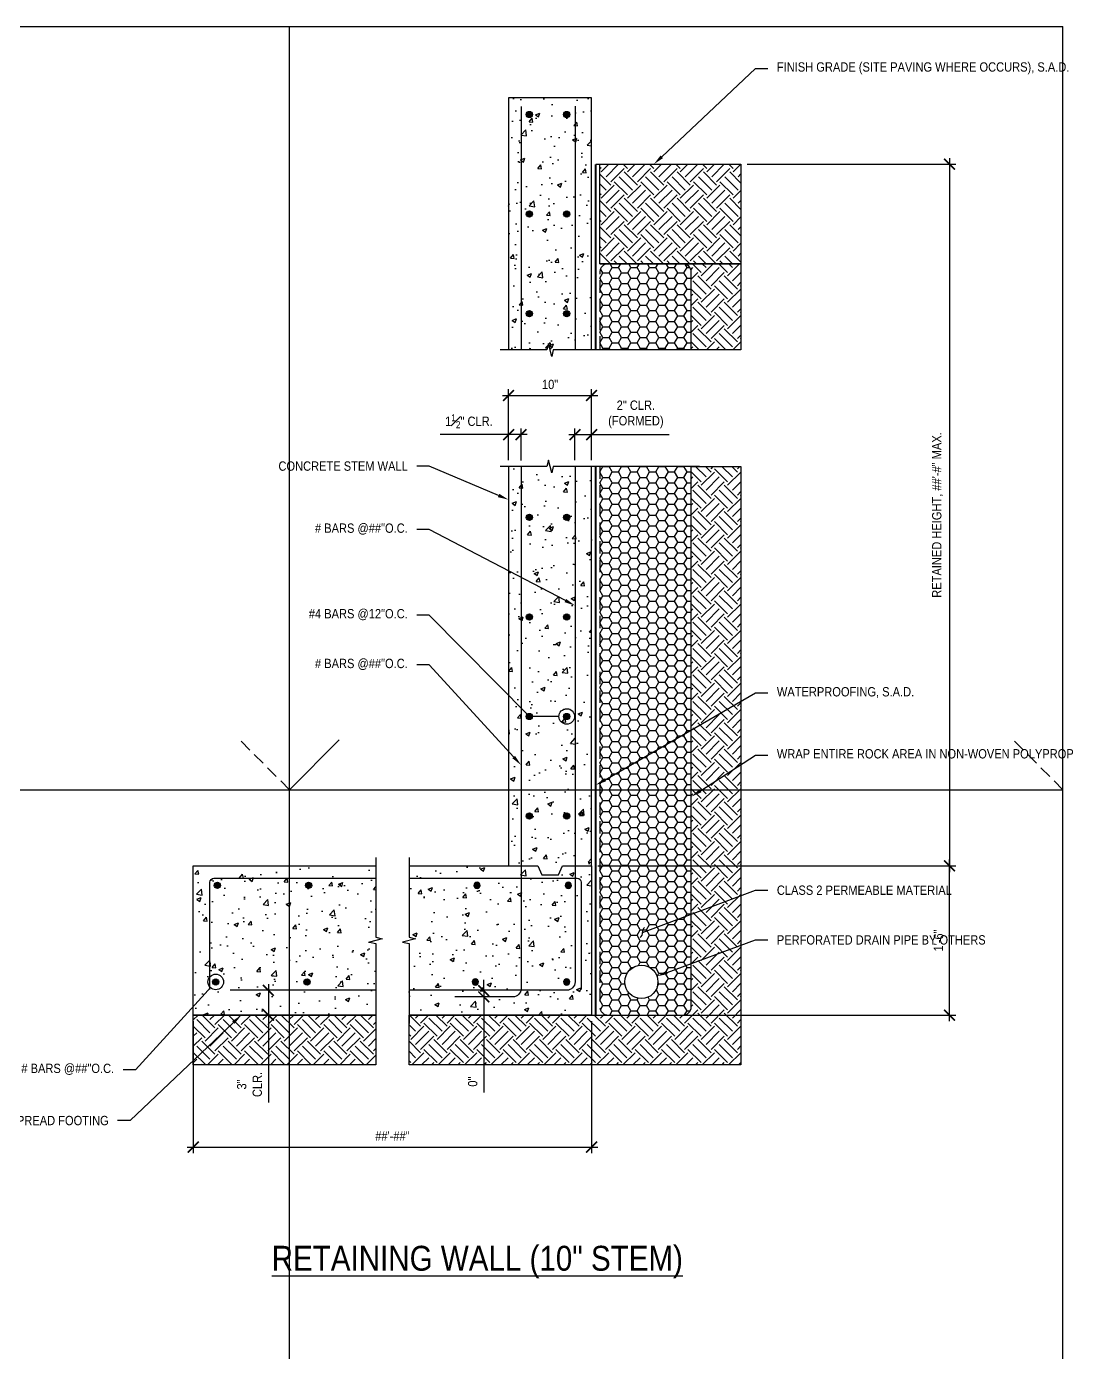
# Model space of a CAD drawing. Header units: inches. Extents: x -2661 to 42767, y -1222 to 9099.
# Drawn here: x 192.8 to 318.2, y 2067.7 to 2227.5 of the extents above; entities that cross this region are included whole.
import ezdxf
from ezdxf import colors
from ezdxf.entities.mleader import LeaderData, LeaderLine
from ezdxf.math import Vec2, Vec3

# ---------------------------------------------------------------- set-up
doc = ezdxf.new("R2010")
doc.units = ezdxf.units.IN
doc.header["$LTSCALE"] = 12
doc.header["$MEASUREMENT"] = 0
doc.header["$PDMODE"] = 3
doc.linetypes.add('HIDDEN', pattern=[0.375, 0.25, -0.125])
doc.linetypes.add('HIDDEN2', pattern=[0.1875, 0.125, -0.0625])
doc.layers.get('0').update_dxf_attribs({"linetype": 'CONTINUOUS'})
doc.layers.get('DefPoints').update_dxf_attribs({"color": 251, "linetype": 'CONTINUOUS'})
for name, color, linetype in [('S-ANNO-DIMS', 2, 'CONTINUOUS'), ('S-ANNO-NOTE', 4, 'CONTINUOUS'), ('S-BREAK', 2, 'CONTINUOUS'), ('S-CONC', 4, 'CONTINUOUS'), ('S-GRADE', 3, 'CONTINUOUS'), ('S-MEMBRANE', 6, 'HIDDEN'), ('S-REBAR', 7, 'CONTINUOUS')]:
    doc.layers.add(name, color=color, linetype=linetype)
doc.layers.add('S-ANNO-GRID-NONPLOT', color=251, linetype='CONTINUOUS', plot=False)
doc.layers.add('S-ANNO-NONPLOT', color=253, linetype='CONTINUOUS', plot=False, transparency=0.5)
doc.layers.add('S-HATCH-SOIL', color=7, linetype='CONTINUOUS', true_color=0x8f8f8f, transparency=0.8)
doc.layers.add('S-HATCH2', color=2, linetype='CONTINUOUS', transparency=0.5)
doc.styles.add('Arial', font='arial.ttf', dxfattribs={"width": 0.85})
doc.dimstyles.new('DIM-12_Se', dxfattribs={"dimscale": 12, "dimtxt": 0.09375, "dimasz": 0.109375, "dimexe": 0.0625, "dimexo": 0.0625, "dimgap": 0.0625, "dimtad": 1, "dimdec": 4, "dimzin": 11, "dimdsep": 46, "dimlunit": 4, "dimtxsty": 'Arial', "dimblk": 'ARCHTICK', "dimcen": 0.125, "dimdle": 0.0625, "dimclrd": 256, "dimclre": 256, "dimclrt": 4, "dimadec": 0, "dimazin": 0, "dimtfac": 0.75, "dimtdec": 4, "dimtmove": 0, "dimatfit": 3, "dimfxl": 1, "dimfrac": 1, "dimtolj": 1, "dimtzin": 0, "dimarcsym": 0})
pattern_1 = [(50, (-1912.9277, 940.4445), (5.379451, -0.470641), [0.5625, -6.1875]), (355, (-1912.9277, 940.4445), (-1.040635, 5.641441), [0.45, -4.95]), (100.45144, (-1912.4794, 940.4053), (4.338816, 5.1708), [0.478051, -5.258566]), (46.1842, (-1912.9277, 941.9445), (8.00431, -1.241395), [0.84375, -9.28125]), (96.63564, (-1912.261, 941.841), (7.009965, 7.30589), [0.717078, -7.887853]), (351.18416, (-1912.928, 941.9445), (7.009965, 7.30589), [0.675, -7.425]), (21, (-1912.1777, 941.5695), (4.476803, -3.019642), [0.5625, -6.1875]), (326, (-1912.1777, 941.5695), (1.824865, 5.438625), [0.45, -4.95]), (71.45144, (-1911.8046, 941.318), (6.301668, 2.418984), [0.478051, -5.258566]), (37.5, (-1912.9277, 940.4445), (0.0911989, 2.4967039), [0, -4.89, 0, -5.025, 0, -4.96875]), (7.5, (-1912.9277, 940.4445), (1.9730215, 2.9580878), [0, -2.865, 0, -4.7775, 0, -1.89375]), (327.5, (-1914.6002, 940.4445), (4.0036683, -0.1691615), [0, -1.875, 0, -5.85, 0, -7.7625]), (317.5, (-1915.35, 940.4445), (4.3738963, 0.7507874), [0, -2.4375, 0, -3.885, 0, -5.5125])]

# ---------------------------------------------------------------- blocks, each defined once
blk = doc.blocks.new('Se_24x36_STARTERS_GRID')
for p, q in [((-186.42, 276), (-93.21, 276)), ((-93.21, -92), (-93.21, 276)), ((-93.21, 276), (0, 276)), ((0, 184), (0, 276)), ((-93.21, 184), (-87.21, 190)), ((-186.42, 184), (-93.21, 184)), ((-93.21, 184), (0, 184)), ((0, 92), (0, 184))]:
    blk.add_line(p, q)
at = {"linetype": 'HIDDEN2'}
for p, q in [((-93.21, 184), (-99.21, 190)), ((0, 184), (-6, 190))]:
    blk.add_line(p, q, dxfattribs=at)
blk = doc.blocks.new('_ARCHTICK')
at = {"color": 0, "linetype": 'ByBlock', "const_width": 0.15}
blk.add_lwpolyline([(-0.5, -0.5), (0.5, 0.5)], dxfattribs=at)
blk = doc.blocks.new('*D2104')
at = {"layer": 'DefPoints', "color": 0, "transparency": 16777216}
for p in [(278.93, 2210.94), (260.93, 2126.37), (304.06, 2126.37)]:
    blk.add_point(p, dxfattribs=at)
at = {"layer": 'S-ANNO-DIMS', "lineweight": -2, "transparency": 16777216}
for p, q in [((279.68, 2210.94), (304.81, 2210.94)), ((304.06, 2211.69), (304.06, 2125.62)), ((261.68, 2126.37), (304.81, 2126.37))]:
    blk.add_line(p, q, dxfattribs=at)
at = {"layer": 'S-ANNO-DIMS', "lineweight": -2, "transparency": 16777216, "xscale": 1.3125, "yscale": 1.3125, "zscale": 1.3125}
for p, rotation in [((304.06, 2210.94), 90), ((304.06, 2126.37), 270)]:
    blk.add_blockref('_ARCHTICK', p, dxfattribs=dict(at, rotation=rotation))
at = {"layer": 'S-ANNO-DIMS', "color": 4, "transparency": 16777216, "insert": (302.63, 2168.66), "char_height": 1.125, "attachment_point": 5, "rotation": 90, "style": 'Arial'}
blk.add_mtext('\\A1;RETAINED HEIGHT, ##\'-#" MAX.', dxfattribs=at)
blk = doc.blocks.new('*D2105')
at = {"layer": 'DefPoints', "color": 0, "transparency": 16777216}
for p in [(304.06, 2126.37), (304.06, 2126.37), (260.93, 2108.37)]:
    blk.add_point(p, dxfattribs=at)
at = {"layer": 'S-ANNO-DIMS', "lineweight": -2, "transparency": 16777216}
for p, q in [((304.06, 2107.62), (304.06, 2127.12)), ((261.68, 2108.37), (304.81, 2108.37))]:
    blk.add_line(p, q, dxfattribs=at)
at = {"layer": 'S-ANNO-DIMS', "lineweight": -2, "transparency": 16777216, "xscale": 1.3125, "yscale": 1.3125, "zscale": 1.3125}
for p, rotation in [((304.06, 2126.37), 90), ((304.06, 2108.37), 270)]:
    blk.add_blockref('_ARCHTICK', p, dxfattribs=dict(at, rotation=rotation))
at = {"layer": 'S-ANNO-DIMS', "color": 4, "transparency": 16777216, "insert": (302.74, 2117.37), "char_height": 1.125, "attachment_point": 5, "rotation": 90, "style": 'Arial'}
blk.add_mtext('\\A1;1\'-6"', dxfattribs=at)
blk = doc.blocks.new('*D2106')
at = {"layer": 'DefPoints', "color": 0, "transparency": 16777216}
for p in [(212.93, 2108.37), (260.93, 2108.37), (260.93, 2092.46)]:
    blk.add_point(p, dxfattribs=at)
at = {"layer": 'S-ANNO-DIMS', "lineweight": -2, "transparency": 16777216}
for p, q in [((212.93, 2107.62), (212.93, 2091.71)), ((260.93, 2107.62), (260.93, 2091.71)), ((212.18, 2092.46), (261.68, 2092.46))]:
    blk.add_line(p, q, dxfattribs=at)
at = {"layer": 'S-ANNO-DIMS', "lineweight": -2, "transparency": 16777216, "xscale": 1.3125, "yscale": 1.3125, "zscale": 1.3125, "rotation": 180}
blk.add_blockref('_ARCHTICK', (212.93, 2092.46), dxfattribs=at)
at = {"layer": 'S-ANNO-DIMS', "lineweight": -2, "transparency": 16777216, "xscale": 1.3125, "yscale": 1.3125, "zscale": 1.3125}
blk.add_blockref('_ARCHTICK', (260.93, 2092.46), dxfattribs=at)
at = {"layer": 'S-ANNO-DIMS', "color": 4, "transparency": 16777216, "insert": (236.93, 2093.8), "char_height": 1.125, "attachment_point": 5, "style": 'Arial'}
blk.add_mtext('\\A1;{\\C221;##}\'-{\\C221;##}"', dxfattribs=at)
blk = doc.blocks.new('*D2107')
at = {"layer": 'DefPoints', "color": 0, "transparency": 16777216}
for p in [(260.93, 2178.35), (258.93, 2174.51), (260.93, 2174.51)]:
    blk.add_point(p, dxfattribs=at)
at = {"layer": 'S-ANNO-DIMS', "lineweight": -2, "transparency": 16777216}
for p, q in [((258.93, 2175.26), (258.93, 2179.1)), ((260.93, 2175.26), (260.93, 2179.1)), ((258.18, 2178.35), (260.93, 2178.35)), ((260.93, 2178.35), (270.29, 2178.35))]:
    blk.add_line(p, q, dxfattribs=at)
at = {"layer": 'S-ANNO-DIMS', "lineweight": -2, "transparency": 16777216, "xscale": 1.3125, "yscale": 1.3125, "zscale": 1.3125, "rotation": 180}
blk.add_blockref('_ARCHTICK', (258.93, 2178.35), dxfattribs=at)
at = {"layer": 'S-ANNO-DIMS', "lineweight": -2, "transparency": 16777216, "xscale": 1.3125, "yscale": 1.3125, "zscale": 1.3125}
blk.add_blockref('_ARCHTICK', (260.93, 2178.35), dxfattribs=at)
at = {"layer": 'S-ANNO-DIMS', "color": 4, "transparency": 16777216, "insert": (266.27, 2180.79), "char_height": 1.125, "attachment_point": 5, "style": 'Arial'}
blk.add_mtext('\\A1;2" CLR.\\P(FORMED)', dxfattribs=at)
blk = doc.blocks.new('*D2108')
at = {"layer": 'DefPoints', "color": 0, "transparency": 16777216}
for p in [(223.17, 2111.37), (221.98, 2108.37), (223.17, 2108.37)]:
    blk.add_point(p, dxfattribs=at)
at = {"layer": 'S-ANNO-DIMS', "lineweight": -2, "transparency": 16777216}
for p, q in [((221.98, 2112.12), (221.98, 2108.37)), ((222.42, 2111.37), (221.23, 2111.37)), ((222.42, 2108.37), (221.23, 2108.37)), ((221.98, 2108.37), (221.98, 2097.83))]:
    blk.add_line(p, q, dxfattribs=at)
at = {"layer": 'S-ANNO-DIMS', "lineweight": -2, "transparency": 16777216, "xscale": 1.3125, "yscale": 1.3125, "zscale": 1.3125}
for p, rotation in [((221.98, 2111.37), 90), ((221.98, 2108.37), 270)]:
    blk.add_blockref('_ARCHTICK', p, dxfattribs=dict(at, rotation=rotation))
at = {"layer": 'S-ANNO-DIMS', "color": 4, "transparency": 16777216, "insert": (219.71, 2100.01), "char_height": 1.125, "attachment_point": 5, "rotation": 90, "style": 'Arial'}
blk.add_mtext('\\A1;3"\\PCLR.', dxfattribs=at)
blk = doc.blocks.new('_DotBlank')
at = {"color": 0, "lineweight": -2}
blk.add_line((-0.5, 0), (-1, 0), dxfattribs=at)
blk.add_circle((0, 0), 0.5, dxfattribs=at)
blk = doc.blocks.new('*D2109')
at = {"layer": 'DefPoints', "color": 0, "transparency": 16777216}
for p in [(260.93, 2183.06), (250.93, 2174.51), (260.93, 2174.51)]:
    blk.add_point(p, dxfattribs=at)
at = {"layer": 'S-ANNO-DIMS', "lineweight": -2, "transparency": 16777216}
for p, q in [((250.93, 2175.26), (250.93, 2183.81)), ((260.93, 2175.26), (260.93, 2183.81)), ((250.18, 2183.06), (261.68, 2183.06))]:
    blk.add_line(p, q, dxfattribs=at)
at = {"layer": 'S-ANNO-DIMS', "lineweight": -2, "transparency": 16777216, "xscale": 1.3125, "yscale": 1.3125, "zscale": 1.3125, "rotation": 180}
blk.add_blockref('_ARCHTICK', (250.93, 2183.06), dxfattribs=at)
at = {"layer": 'S-ANNO-DIMS', "lineweight": -2, "transparency": 16777216, "xscale": 1.3125, "yscale": 1.3125, "zscale": 1.3125}
blk.add_blockref('_ARCHTICK', (260.93, 2183.06), dxfattribs=at)
at = {"layer": 'S-ANNO-DIMS', "color": 4, "transparency": 16777216, "insert": (255.93, 2184.39), "char_height": 1.125, "attachment_point": 5, "style": 'Arial'}
blk.add_mtext('\\A1;10"', dxfattribs=at)
blk = doc.blocks.new('*D2110')
at = {"layer": 'DefPoints', "color": 0, "transparency": 16777216}
for p in [(250.93, 2178.35), (250.93, 2178.35), (252.43, 2174.46)]:
    blk.add_point(p, dxfattribs=at)
at = {"layer": 'S-ANNO-DIMS', "lineweight": -2, "transparency": 16777216}
for p, q in [((252.43, 2175.21), (252.43, 2179.1)), ((250.93, 2178.35), (242.68, 2178.35)), ((253.18, 2178.35), (250.93, 2178.35))]:
    blk.add_line(p, q, dxfattribs=at)
at = {"layer": 'S-ANNO-DIMS', "lineweight": -2, "transparency": 16777216, "xscale": 1.3125, "yscale": 1.3125, "zscale": 1.3125, "rotation": 180}
blk.add_blockref('_ARCHTICK', (250.93, 2178.35), dxfattribs=at)
at = {"layer": 'S-ANNO-DIMS', "lineweight": -2, "transparency": 16777216, "xscale": 1.3125, "yscale": 1.3125, "zscale": 1.3125}
blk.add_blockref('_ARCHTICK', (252.43, 2178.35), dxfattribs=at)
at = {"layer": 'S-ANNO-DIMS', "color": 4, "transparency": 16777216, "insert": (246.15, 2179.96), "char_height": 1.125, "attachment_point": 5, "style": 'Arial'}
blk.add_mtext('\\A1;1{\\H0.75x;\\S1#2;}" CLR.', dxfattribs=at)
blk = doc.blocks.new('_Integral')
at = {"color": 0, "linetype": 'ByBlock', "lineweight": -2}
for centre, start, end in [((0.44, -0.09), 102, 168), ((-0.44, 0.09), 282, 348)]:
    blk.add_arc(centre, 0.454, start, end, dxfattribs=at)
blk = doc.blocks.new('*U521')
h = blk.add_hatch(color=256)
h.dxf.hatch_style = 1
h.paths.add_polyline_path([(0.375, 0, 1), (-0.375, 0, 1)])
at = {"color": 0}
blk.add_circle((0, 0), 0.375, dxfattribs=at)
blk = doc.blocks.new('*U2097')
at = {"layer": 'S-REBAR', "linetype": 'ByBlock'}
blk.add_blockref('*U521', (0, 0), dxfattribs=at)
blk = doc.blocks.new('*U2098')
at = {"layer": 'S-REBAR', "color": 0, "linetype": 'ByBlock', "lineweight": -2, "transparency": 16777216}
for p in [(0, 0), (0, -12), (0, -24)]:
    blk.add_blockref('*U2097', p, dxfattribs=at)
blk = doc.blocks.new('*U2099')
at = {"layer": 'S-REBAR', "linetype": 'ByBlock'}
blk.add_blockref('*U521', (0, 0), dxfattribs=at)
blk = doc.blocks.new('*U2100')
at = {"layer": 'S-REBAR', "color": 0, "linetype": 'ByBlock', "lineweight": -2, "transparency": 16777216}
for p in [(0, 0), (0, -12), (0, -24)]:
    blk.add_blockref('*U2099', p, dxfattribs=at)
blk = doc.blocks.new('*U2101')
at = {"layer": 'S-REBAR', "linetype": 'ByBlock'}
blk.add_blockref('*U521', (0, 0), dxfattribs=at)
blk = doc.blocks.new('*U2102')
at = {"layer": 'S-REBAR', "color": 0, "linetype": 'ByBlock', "lineweight": -2, "transparency": 16777216}
for p in [(0, 36), (0, 24), (0, 12), (0, 0)]:
    blk.add_blockref('*U2101', p, dxfattribs=at)
blk = doc.blocks.new('*U2103')
at = {"layer": 'S-REBAR', "linetype": 'ByBlock'}
blk.add_blockref('*U521', (0, 0), dxfattribs=at)
blk = doc.blocks.new('*U2092')
at = {"layer": 'S-REBAR', "color": 0, "linetype": 'ByBlock', "lineweight": -2, "transparency": 16777216}
for p in [(0, 36), (0, 24), (0, 12), (0, 0)]:
    blk.add_blockref('*U2103', p, dxfattribs=at)
blk = doc.blocks.new('*U2095')
at = {"layer": 'S-REBAR', "linetype": 'ByBlock'}
blk.add_blockref('*U521', (0, 0), dxfattribs=at)
blk = doc.blocks.new('*U2096')
at = {"layer": 'S-REBAR', "color": 0, "linetype": 'ByBlock', "lineweight": -2, "transparency": 16777216}
for p in [(-11, 0), (0, 0)]:
    blk.add_blockref('*U2095', p, dxfattribs=at)
blk = doc.blocks.new('*U2093')
at = {"layer": 'S-REBAR', "linetype": 'ByBlock'}
blk.add_blockref('*U521', (0, 0), dxfattribs=at)
blk = doc.blocks.new('*U2094')
at = {"layer": 'S-REBAR', "color": 0, "linetype": 'ByBlock', "lineweight": -2, "transparency": 16777216}
for p in [(-11, 0), (0, 0)]:
    blk.add_blockref('*U2093', p, dxfattribs=at)
blk = doc.blocks.new('*U2181')
at = {"layer": 'S-REBAR', "linetype": 'ByBlock'}
blk.add_blockref('*U521', (0, 0), dxfattribs=at)
blk = doc.blocks.new('*U2182')
at = {"layer": 'S-REBAR', "color": 0, "linetype": 'ByBlock', "lineweight": -2, "transparency": 16777216}
for p in [(-11, 0), (0, 0)]:
    blk.add_blockref('*U2181', p, dxfattribs=at)
blk = doc.blocks.new('*U2179')
at = {"layer": 'S-REBAR', "linetype": 'ByBlock'}
blk.add_blockref('*U521', (0, 0), dxfattribs=at)
blk = doc.blocks.new('*U2180')
at = {"layer": 'S-REBAR', "color": 0, "linetype": 'ByBlock', "lineweight": -2, "transparency": 16777216}
for p in [(-11, 0), (0, 0)]:
    blk.add_blockref('*U2179', p, dxfattribs=at)
blk = doc.blocks.new('*D2184')
at = {"layer": 'DefPoints', "color": 0, "transparency": 16777216}
for p in [(247.93, 2111.32), (247.93, 2110.57), (247.93, 2110.57)]:
    blk.add_point(p, dxfattribs=at)
at = {"layer": 'S-ANNO-DIMS', "lineweight": -2, "transparency": 16777216}
for p, q in [((247.93, 2111.32), (247.93, 2112.63)), ((247.93, 2111.32), (247.93, 2110.57)), ((247.93, 2110.57), (247.93, 2099.05))]:
    blk.add_line(p, q, dxfattribs=at)
at = {"layer": 'S-ANNO-DIMS', "lineweight": -2, "transparency": 16777216, "xscale": 1.3125, "yscale": 1.3125, "zscale": 1.3125}
for p, rotation in [((247.93, 2111.32), 270), ((247.93, 2110.57), 90)]:
    blk.add_blockref('_ARCHTICK', p, dxfattribs=dict(at, rotation=rotation))
at = {"layer": 'S-ANNO-DIMS', "color": 4, "transparency": 16777216, "insert": (246.61, 2100.35), "char_height": 1.125, "attachment_point": 5, "rotation": 90, "style": 'Arial'}
blk.add_mtext('\\A1;0"', dxfattribs=at)

msp = doc.modelspace()

# ---------------------------------------------------------------- hatches: boundary and pattern name
at = {"layer": 'S-HATCH-SOIL'}
h = msp.add_hatch(dxfattribs=at)
h.set_pattern_fill('EARTH', color=256, scale=9, angle=45, style=0)
h.set_pattern_definition([(45, (-2170.9478, 210.542), (2e-16, 3.1819805), [2.25, -2.25]), (45, (-2171.5444, 211.1385), (2e-16, 3.1819805), [2.25, -2.25]), (45, (-2172.141, 211.7351), (2e-16, 3.1819805), [2.25, -2.25]), (135, (-2172.141, 212.133), (-3.1819805, 7e-16), [2.25, -2.25]), (135, (-2171.5444, 212.7295), (-3.1819805, 7e-16), [2.25, -2.25]), (135, (-2170.9478, 213.3261), (-3.1819805, 7e-16), [2.25, -2.25])])
h.paths.add_polyline_path([(261.93257, 2198.94007), (261.93257, 2210.94007), (274.93257, 2210.94007), (278.93257, 2210.94007), (278.93257, 2204.94007), (278.93257, 2198.94007)])
h = msp.add_hatch(dxfattribs=at)
h.set_pattern_fill('EARTH', color=256, scale=9, angle=45, style=0)
h.set_pattern_definition([(45, (-2162.0722, 325.2832), (2e-16, 3.1819805), [2.25, -2.25]), (45, (-2162.6688, 325.8798), (2e-16, 3.1819805), [2.25, -2.25]), (45, (-2163.2654, 326.4764), (2e-16, 3.1819805), [2.25, -2.25]), (135, (-2163.2654, 326.8742), (-3.1819805, 7e-16), [2.25, -2.25]), (135, (-2162.6688, 327.4708), (-3.1819805, 7e-16), [2.25, -2.25]), (135, (-2162.0722, 328.0674), (-3.1819805, 7e-16), [2.25, -2.25])])
edge = h.paths.add_edge_path()
edge.add_line((272.93257, 2188.56241), (272.93257, 2197.94007))
edge.add_arc((271.93257, 2197.94007), 1, 0, 90)
edge.add_line((271.93257, 2198.94007), (261.93257, 2198.94007))
edge.add_line((261.93257, 2198.94007), (278.93257, 2198.94007))
edge.add_line((278.93257, 2198.94007), (278.93257, 2188.56241))
edge.add_line((278.93257, 2188.56241), (272.93257, 2188.56241))
h = msp.add_hatch(dxfattribs=at)
h.set_pattern_fill('HONEY', color=256, scale=6, style=0)
h.set_pattern_definition([(0, (-2162.07215, 325.28317), (1.125, 0.64951905), [0.75, -1.5]), (120, (-2162.07215, 325.28317), (-1.125, 0.64951905), [0.75, -1.5]), (60, (-2162.07215, 325.28317), (2e-16, 1.2990381), [-1.5, 0.75])])
h.paths.add_polyline_path([(272.93257, 2188.56241), (272.93257, 2197.94007, 0.414213562), (271.93257, 2198.94007), (262.93257, 2198.94007, 0.414213562), (261.93257, 2197.94007), (261.93257, 2188.56241)])
h = msp.add_hatch(dxfattribs=at)
h.set_pattern_fill('EARTH', color=256, scale=9, angle=45, style=0)
h.set_pattern_definition([(45, (-2162.0722, 303.231), (2e-16, 3.1819805), [2.25, -2.25]), (45, (-2162.6688, 303.8275), (2e-16, 3.1819805), [2.25, -2.25]), (45, (-2163.2654, 304.4241), (2e-16, 3.1819805), [2.25, -2.25]), (135, (-2163.2654, 304.822), (-3.1819805, 7e-16), [2.25, -2.25]), (135, (-2162.6688, 305.4185), (-3.1819805, 7e-16), [2.25, -2.25]), (135, (-2162.0722, 306.0151), (-3.1819805, 7e-16), [2.25, -2.25])])
edge = h.paths.add_edge_path()
edge.add_line((278.93257, 2174.51014), (278.93257, 2102.37208))
edge.add_line((278.93257, 2102.37208), (238.93257, 2102.37208))
edge.add_line((238.93257, 2102.37208), (238.93257, 2108.37208))
edge.add_line((238.93257, 2108.37208), (271.93257, 2108.37208))
edge.add_arc((271.93257, 2109.37208), 1, 270, 360)
edge.add_line((272.93257, 2109.37208), (272.93257, 2174.51014))
edge.add_line((272.93257, 2174.51014), (278.93257, 2174.51014))
h = msp.add_hatch(dxfattribs=at)
h.set_pattern_fill('HONEY', color=256, scale=6, style=0)
h.set_pattern_definition([(0, (-2162.07215, 303.2309), (1.125, 0.64951905), [0.75, -1.5]), (120, (-2162.07215, 303.2309), (-1.125, 0.64951905), [0.75, -1.5]), (60, (-2162.07215, 303.2309), (2e-16, 1.2990381), [-1.5, 0.75])])
h.paths.add_polyline_path([(261.93257, 2109.37208, 0.414213562), (262.93257, 2108.37208), (271.93257, 2108.37208, 0.414213562), (272.93257, 2109.37208), (272.93257, 2174.51014), (261.93257, 2174.51014)])
edge = h.paths.add_edge_path(flags=0)
edge.add_arc((266.93257, 2112.37208), 2, 180, 360)
edge.add_arc((266.93257, 2112.37208), 2, 0, 180)
h = msp.add_hatch(dxfattribs=at)
h.set_pattern_fill('EARTH', color=256, scale=9, angle=45, style=0)
h.set_pattern_definition([(45, (-2170.9478, 188.4896), (2e-16, 3.1819805), [2.25, -2.25]), (45, (-2171.5444, 189.0863), (2e-16, 3.1819805), [2.25, -2.25]), (45, (-2172.141, 189.6829), (2e-16, 3.1819805), [2.25, -2.25]), (135, (-2172.141, 190.0806), (-3.1819805, 7e-16), [2.25, -2.25]), (135, (-2171.5444, 190.6773), (-3.1819805, 7e-16), [2.25, -2.25]), (135, (-2170.9478, 191.2739), (-3.1819805, 7e-16), [2.25, -2.25])])
h.paths.add_polyline_path([(212.93257, 2108.37208), (234.93257, 2108.37208), (234.93257, 2102.37208), (212.93257, 2102.37208)])
at = {"layer": 'S-HATCH2'}
h = msp.add_hatch(dxfattribs=at)
h.set_pattern_fill('AR-CONC', color=256, scale=0.75, style=0)
h.set_pattern_definition([(50, (-1912.9277, 962.497), (5.379451, -0.470641), [0.5625, -6.1875]), (355, (-1912.9277, 962.497), (-1.040635, 5.641441), [0.45, -4.95]), (100.45144, (-1912.4794, 962.4576), (4.338816, 5.1708), [0.478051, -5.258566]), (46.1842, (-1912.9277, 963.997), (8.00431, -1.241395), [0.84375, -9.28125]), (96.63564, (-1912.261, 963.893), (7.009965, 7.30589), [0.717078, -7.887853]), (351.18416, (-1912.928, 963.997), (7.009965, 7.30589), [0.675, -7.425]), (21, (-1912.1777, 963.622), (4.476803, -3.019642), [0.5625, -6.1875]), (326, (-1912.1777, 963.622), (1.824865, 5.438625), [0.45, -4.95]), (71.45144, (-1911.8046, 963.37), (6.301668, 2.418984), [0.478051, -5.258566]), (37.5, (-1912.9277, 962.4968), (0.0911989, 2.4967039), [0, -4.89, 0, -5.025, 0, -4.96875]), (7.5, (-1912.9277, 962.4968), (1.9730215, 2.9580878), [0, -2.865, 0, -4.7775, 0, -1.89375]), (327.5, (-1914.6002, 962.4968), (4.0036683, -0.1691615), [0, -1.875, 0, -5.85, 0, -7.7625]), (317.5, (-1915.35, 962.4968), (4.3738963, 0.7507874), [0, -2.4375, 0, -3.885, 0, -5.5125])])
h.paths.add_polyline_path([(250.93257, 2188.56241), (255.55399, 2188.56241), (255.74328, 2189.34076), (256.12185, 2187.78406), (256.31114, 2188.56241), (260.93257, 2188.56241), (260.93257, 2218.94007), (250.93257, 2218.94007)])
h = msp.add_hatch(dxfattribs=at)
h.set_pattern_fill('AR-CONC', color=256, scale=0.75, style=0)
h.set_pattern_definition(pattern_1)
h.paths.add_polyline_path([(260.93257, 2174.51014), (256.31114, 2174.51014), (256.12185, 2173.73179), (255.74328, 2175.28849), (255.55399, 2174.51014), (250.93257, 2174.51014), (250.93257, 2126.37208), (254.43257, 2126.37208), (254.93257, 2125.2665), (256.93257, 2125.2665), (257.43257, 2126.37208), (260.93257, 2126.37208)])
h = msp.add_hatch(dxfattribs=at)
h.set_pattern_fill('AR-CONC', color=256, scale=0.75, style=0)
h.set_pattern_definition(pattern_1)
h.paths.add_polyline_path([(212.93257, 2126.37208), (212.93257, 2108.37208), (234.93257, 2108.37208), (234.93257, 2116.9935), (234.15422, 2117.18279), (235.71092, 2117.56136), (234.93257, 2117.75065), (234.93257, 2126.37208)])
h = msp.add_hatch(dxfattribs=at)
h.set_pattern_fill('AR-CONC', color=256, scale=0.75, style=0)
h.set_pattern_definition(pattern_1)
h.paths.add_polyline_path([(238.93257, 2126.37208), (238.93257, 2117.75065), (239.71092, 2117.56136), (238.15422, 2117.18279), (238.93257, 2116.9935), (238.93257, 2108.37208), (260.93257, 2108.37208), (260.93257, 2126.37208), (257.43257, 2126.37208), (256.93257, 2125.2665), (254.93257, 2125.2665), (254.43257, 2126.37208)])

# ---------------------------------------------------------------- linework, layer by layer
at = {"layer": 'S-ANNO-NONPLOT'}
for points in [[(261.93257, 2198.94007), (261.93257, 2210.94007), (274.93257, 2210.94007), (278.93257, 2210.94007), (278.93257, 2204.94007), (278.93257, 2204.94007), (278.93257, 2198.94007)], [(212.93257, 2108.37208), (234.93257, 2108.37208), (234.93257, 2102.37208), (212.93257, 2102.37208)]]:
    msp.add_lwpolyline(points, close=True, dxfattribs=at)
for points in [[(272.93257, 2188.56241), (272.93257, 2197.94007, 0.414213562), (271.93257, 2198.94007), (261.93257, 2198.94007), (261.93257, 2198.94007), (278.93257, 2198.94007), (278.93257, 2188.56241)], [(278.93257, 2174.51014), (278.93257, 2102.37208), (238.93257, 2102.37208), (238.93257, 2108.37208), (271.93257, 2108.37208, 0.414213562), (272.93257, 2109.37208), (272.93257, 2174.51014)]]:
    msp.add_lwpolyline(points, format="xyb", close=True, dxfattribs=at)
at = {"layer": 'S-BREAK'}
for points in [[(273.93257, 2188.56241), (256.31114, 2188.56241), (256.12185, 2187.78406), (255.74328, 2189.34076), (255.55399, 2188.56241), (249.93257, 2188.56241)], [(273.93257, 2174.51014), (256.31114, 2174.51014), (256.12185, 2173.73179), (255.74328, 2175.28849), (255.55399, 2174.51014), (249.93257, 2174.51014)], [(234.93257, 2127.37208), (234.93257, 2117.75065), (235.71092, 2117.56136), (234.15422, 2117.18279), (234.93257, 2116.9935), (234.93257, 2107.37208)], [(238.93257, 2127.37208), (238.93257, 2117.75065), (239.71092, 2117.56136), (238.15422, 2117.18279), (238.93257, 2116.9935), (238.93257, 2107.37208)]]:
    msp.add_lwpolyline(points, dxfattribs=at)
at = {"layer": 'S-CONC'}
for points in [[(260.93257, 2188.56241), (260.93257, 2218.94007), (250.93257, 2218.94007), (250.93257, 2188.56241)], [(250.93257, 2174.51014), (250.93257, 2126.37208), (254.43257, 2126.37208), (254.93257, 2125.2665), (256.93257, 2125.2665), (257.43257, 2126.37208), (260.93257, 2126.37208), (260.93257, 2174.51014)], [(234.93257, 2108.37208), (212.93257, 2108.37208), (212.93257, 2126.37208), (234.93257, 2126.37208)], [(238.93257, 2126.37208), (254.43257, 2126.37208), (254.93257, 2125.2665), (256.93257, 2125.2665), (257.43257, 2126.37208), (260.93257, 2126.37208), (260.93257, 2108.37208), (238.93257, 2108.37208)]]:
    msp.add_lwpolyline(points, dxfattribs=at)
at = {"layer": 'S-GRADE'}
msp.add_line((261.43257, 2210.94007), (278.93257, 2210.94007), dxfattribs=at)
at = {"layer": 'S-MEMBRANE', "color": 4, "linetype": 'HIDDEN2', "const_width": 0.25}
for points in [[(261.43257, 2210.94007), (261.43257, 2188.56241)], [(261.43257, 2174.51014), (261.43257, 2108.37208)]]:
    msp.add_lwpolyline(points, dxfattribs=at)
at = {"layer": 'S-MEMBRANE', "color": 2, "linetype": 'HIDDEN2', "flags": 128}
for points in [[(272.93257, 2188.56241), (272.93257, 2197.94007, 0.414213562), (271.93257, 2198.94007), (262.93257, 2198.94007, 0.414213562), (261.93257, 2197.94007), (261.93257, 2188.56241)], [(261.93257, 2174.51014), (261.93257, 2109.37208, 0.414213562), (262.93257, 2108.37208), (271.93257, 2108.37208, 0.414213562), (272.93257, 2109.37208), (272.93257, 2174.51014)]]:
    msp.add_lwpolyline(points, format="xyb", dxfattribs=at)
at = {"layer": 'S-MEMBRANE', "color": 4, "linetype": 'Continuous'}
msp.add_circle((266.93257, 2112.37208), 2, dxfattribs=at)
at = {"layer": 'S-REBAR'}
for points in [[(252.43257, 2217.89021), (252.43257, 2188.51255)], [(258.93257, 2217.94007), (258.93257, 2188.56241)], [(234.93257, 2111.37208), (217.35725, 2111.37208)]]:
    msp.add_lwpolyline(points, dxfattribs=at)
for points in [[(258.93257, 2174.51014), (258.93257, 2112.37208, -0.414213562), (257.93257, 2111.37208), (238.93257, 2111.37208)], [(252.43257, 2174.51014), (252.43257, 2111.57222, -0.414213562), (251.43257, 2110.57222), (244.43257, 2110.57222)], [(214.93257, 2111.44533), (214.93257, 2124.38602, -0.414213562), (215.41863, 2124.87208), (234.93257, 2124.87208)], [(238.93257, 2124.87208), (259.19651, 2124.87208, -0.414213562), (259.68257, 2124.38602), (259.68257, 2111.44533)]]:
    msp.add_lwpolyline(points, format="xyb", dxfattribs=at)

# ---------------------------------------------------------------- block references
at = {"layer": 'S-ANNO-GRID-NONPLOT'}
msp.add_blockref('Se_24x36_STARTERS_GRID', (317.73642, 1951.54657), dxfattribs=at)
at = {"layer": 'S-REBAR'}
for name, p in [('*U2100', (253.43257, 2216.94007)), ('*U2098', (257.93257, 2216.94007)), ('*U2092', (253.43257, 2132.37208)), ('*U2102', (257.93257, 2132.37208))]:
    msp.add_blockref(name, p, dxfattribs=at)
at = {"layer": 'S-REBAR', "rotation": 180}
for name, p in [('*U2094', (215.83261, 2124.00353)), ('*U2180', (215.63941, 2112.37208))]:
    msp.add_blockref(name, p, dxfattribs=at)
at = {"layer": 'S-REBAR', "xscale": -1, "rotation": 180}
for name, p in [('*U2096', (258.12577, 2124.00353)), ('*U2182', (257.93257, 2112.37208))]:
    msp.add_blockref(name, p, dxfattribs=at)

# ---------------------------------------------------------------- texts
at = {"layer": 'S-ANNO-NOTE', "color": 191, "insert": (247.15809, 2078.60691), "char_height": 3, "width": 80.1960743, "attachment_point": 5, "style": 'Arial'}
msp.add_mtext('{\\LRETAINING WALL (10" STEM)}', dxfattribs=at)

# ---------------------------------------------------------------- dimensions: what is measured, and where the dimension line sits
at = {"layer": 'S-ANNO-DIMS'}
for base, p1, p2, angle, text, picture, middle in [((304.06012, 2126.37208), (278.93257, 2210.94007), (260.93257, 2126.37208), 90, 'RETAINED HEIGHT, ##\'-#" MAX.', '*D2104', (302.62675, 2168.65607)), ((250.93257, 2178.35403), (252.43257, 2174.46028), (250.93257, 2178.35403), 180, '<> CLR.', '*D2110', (246.15071, 2179.96082))]:
    dim = msp.add_linear_dim(base=base, p1=p1, p2=p2, angle=angle, text=text, dimstyle='DIM-12_Se', dxfattribs=at)
    dim.commit()
    dim.dimension.update_dxf_attribs({"geometry": picture, "text_midpoint": middle})
dim = msp.add_linear_dim(base=(260.93257, 2183.06242), p1=(250.93257, 2174.51014), p2=(260.93257, 2174.51014), dimstyle='DIM-12_Se', dxfattribs=at)
dim.commit()
dim.dimension.update_dxf_attribs({"geometry": '*D2109', "text_midpoint": (255.93257, 2184.38681)})
dim = msp.add_linear_dim(base=(260.93257, 2178.35403), p1=(258.93257, 2174.51014), p2=(260.93257, 2174.51014), text='<> CLR.\\P(FORMED)', dimstyle='DIM-12_Se', dxfattribs=at)
dim.commit()
dim.dimension.update_dxf_attribs({"geometry": '*D2107', "text_midpoint": (266.26954, 2178.35403), "dimtype": 160})
dim = msp.add_linear_dim(base=(304.06012, 2126.37208), p1=(260.93257, 2108.37208), p2=(304.06012, 2126.37208), angle=90, dimstyle='DIM-12_Se', dxfattribs=at)
dim.commit()
dim.dimension.update_dxf_attribs({"geometry": '*D2105', "text_midpoint": (302.73572, 2117.37208)})
for base, p1, p2, text, picture, middle in [((221.97905, 2108.37208), (223.17487, 2111.37208), (223.17487, 2108.37208), '3"\\PCLR.', '*D2108', (221.97905, 2100.00712)), ((247.93257, 2110.57222), (247.93257, 2111.32222), (247.93257, 2110.57222), '0"', '*D2184', (247.93257, 2100.35425))]:
    dim = msp.add_linear_dim(base=base, p1=p1, p2=p2, angle=90, text=text, dimstyle='DIM-12_Se', dxfattribs=at)
    dim.commit()
    dim.dimension.update_dxf_attribs({"geometry": picture, "text_midpoint": middle, "dimtype": 160})
dim = msp.add_linear_dim(base=(260.93257, 2092.46401), p1=(212.93257, 2108.37208), p2=(260.93257, 2108.37208), text='{\\C221;##}\'-{\\C221;##}"', dimstyle='DIM-12_Se', dxfattribs=at)
dim.commit()
dim.dimension.update_dxf_attribs({"geometry": '*D2106', "text_midpoint": (236.93257, 2093.7957)})

# ---------------------------------------------------------------- leaders
at = {"layer": 'S-ANNO-NOTE'}
ml = msp.add_multileader_mtext('Standard', dxfattribs=at)
ml.set_content('{\\C4;FINISH GRADE (SITE PAVING WHERE OCCURS), S.A.D.}', color=4, style='Arial')
ml.set_leader_properties(color=2)
ml.build(insert=Vec2(0, 0))
ml.multileader.update_dxf_attribs({"dogleg_length": 0.36, "arrow_head_size": 1.3125, "scale": 12})
ctx = ml.context
ctx.base_point, ctx.scale, ctx.char_height, ctx.arrow_head_size, ctx.landing_gap_size, ctx.plane_origin, ctx.plane_y_axis = Vec3(282.17799, 2222.50496), 12, 1.125, 1.3125, 1.08, Vec3(244.42968, 2516.51439), Vec3(0, 1, 0)
notes = []
notes.append((ctx, [(0, (1, 1, 0), (280.67799, 2222.50496), (1, 0), 1.5, [(0, [(268.43257, 2210.94007)], 0, [])])]))
ctx.mtext.insert, ctx.mtext.width, ctx.mtext.flow_direction = Vec3(283.25799, 2223.23284), 20.9354954, 5
ml = msp.add_multileader_mtext('Standard', dxfattribs=at)
ml.set_content('{\\C4;CONCRETE STEM WALL}', color=4, style='Arial')
ml.set_leader_properties(color=2)
ml.build(insert=Vec2(0, 0))
ml.multileader.update_dxf_attribs({"dogleg_length": 0.36, "arrow_head_size": 1.3125, "scale": 12})
ctx = ml.context
ctx.base_point, ctx.scale, ctx.char_height, ctx.arrow_head_size, ctx.landing_gap_size, ctx.plane_origin = Vec3(222.22847, 2174.54637), 12, 1.125, 1.3125, 1.08, Vec3(293.93055, 2419.72578)
ctx.text_align_type = 2
notes.append((ctx, [(0, (1, 1, 0), (241.36132, 2174.54637), (-1, 0), 1.5, [(0, [(250.93257, 2170.50115)], 0, [])])]))
ctx.mtext.insert, ctx.mtext.width, ctx.mtext.alignment, ctx.mtext.flow_direction = Vec3(238.78132, 2175.11847), 25.1297721, 3, 5
ml = msp.add_multileader_mtext('Standard', dxfattribs=at)
ml.set_content('{\\C221;#} BARS @{\\C221;##}"O.C. ', color=4, style='Arial')
ml.set_leader_properties(color=2)
ml.build(insert=Vec2(0, 0))
ml.multileader.update_dxf_attribs({"dogleg_length": 0.36, "arrow_head_size": 1.3125, "scale": 12})
ctx = ml.context
ctx.base_point, ctx.scale, ctx.char_height, ctx.arrow_head_size, ctx.landing_gap_size, ctx.plane_origin = Vec3(226.64574, 2166.90987), 12, 1.125, 1.3125, 1.08, Vec3(293.93055, 2411.25611)
ctx.text_align_type = 2
notes.append((ctx, [(0, (1, 1, 0), (241.36132, 2166.90987), (-1, 0), 1.5, [(0, [(258.93257, 2157.74164)], 0, [])])]))
ctx.mtext.insert, ctx.mtext.width, ctx.mtext.alignment, ctx.mtext.flow_direction = Vec3(238.78132, 2167.63774), 25.1297721, 3, 5
ml = msp.add_multileader_mtext('Standard', dxfattribs=at)
ml.set_content('{\\C256;#4} BARS @{\\C256;12}"O.C. ', color=4, style='Arial')
ml.set_leader_properties(color=2)
ml.set_arrow_properties(name='DOTBLANK')
ml.build(insert=Vec2(0, 0))
ml.multileader.update_dxf_attribs({"dogleg_length": 0.36, "arrow_head_size": 1.875, "scale": 12})
ctx = ml.context
ctx.base_point, ctx.scale, ctx.char_height, ctx.arrow_head_size, ctx.landing_gap_size, ctx.plane_origin = Vec3(225.90279, 2156.59578), 12, 1.125, 1.875, 1.08, Vec3(293.93055, 2416.28726)
ctx.text_align_type = 2
notes.append((ctx, [(0, (1, 1, 0), (241.36132, 2156.59578), (-1, 0), 1.5, [(0, [(257.93257, 2144.37208), (253.43257, 2144.37208)], 0, [])])]))
ctx.mtext.insert, ctx.mtext.width, ctx.mtext.alignment, ctx.mtext.flow_direction = Vec3(238.78132, 2157.32366), 19.2193138, 3, 5
ml = msp.add_multileader_mtext('Standard', dxfattribs=at)
ml.set_content('{\\C221;#} BARS @{\\C221;##}"O.C. ', color=4, style='Arial')
ml.set_leader_properties(color=2)
ml.build(insert=Vec2(0, 0))
ml.multileader.update_dxf_attribs({"dogleg_length": 0.36, "arrow_head_size": 1.3125, "scale": 12})
ctx = ml.context
ctx.base_point, ctx.scale, ctx.char_height, ctx.arrow_head_size, ctx.landing_gap_size, ctx.plane_origin = Vec3(226.64574, 2150.59845), 12, 1.125, 1.3125, 1.08, Vec3(293.67889, 2413.75142)
ctx.text_align_type = 2
notes.append((ctx, [(0, (1, 1, 0), (241.36132, 2150.59845), (-1, 0), 1.5, [(0, [(252.43257, 2138.51602)], 0, [])])]))
ctx.mtext.insert, ctx.mtext.width, ctx.mtext.alignment, ctx.mtext.flow_direction = Vec3(238.78132, 2151.32633), 11.2305542, 3, 5
ml = msp.add_multileader_mtext('Standard', dxfattribs=at)
ml.set_content('{\\C4;WATERPROOFING, S.A.D.}', color=4, style='Arial')
ml.set_leader_properties(color=2)
ml.build(insert=Vec2(0, 0))
ml.multileader.update_dxf_attribs({"dogleg_length": 0.36, "arrow_head_size": 1.3125, "scale": 12})
ctx = ml.context
ctx.base_point, ctx.scale, ctx.char_height, ctx.arrow_head_size, ctx.landing_gap_size, ctx.plane_origin, ctx.plane_y_axis = Vec3(282.17799, 2147.23948), 12, 1.125, 1.3125, 1.08, Vec3(244.42968, 2446.01279), Vec3(0, 1, 0)
notes.append((ctx, [(0, (1, 1, 0), (280.67799, 2147.23948), (1, 0), 1.5, [(0, [(261.43257, 2136.09289)], 0, [])])]))
ctx.mtext.insert, ctx.mtext.width, ctx.mtext.flow_direction = Vec3(283.25799, 2147.91326), 20.9354954, 5
ml = msp.add_multileader_mtext('Standard', dxfattribs=at)
ml.set_content('{\\C4;WRAP ENTIRE ROCK AREA IN NON-WOVEN POLYPROPYLENE GEOTEXTILE (MIRAFI 140N OR EQ)}', color=4, style='Arial')
ml.set_leader_properties(color=2)
ml.build(insert=Vec2(0, 0))
ml.multileader.update_dxf_attribs({"dogleg_length": 0.36, "arrow_head_size": 1.3125, "scale": 12})
ctx = ml.context
ctx.base_point, ctx.scale, ctx.char_height, ctx.arrow_head_size, ctx.landing_gap_size, ctx.plane_origin, ctx.plane_y_axis = Vec3(282.17799, 2139.70667), 12, 1.125, 1.3125, 1.08, Vec3(244.42968, 2433.97304), Vec3(0, 1, 0)
notes.append((ctx, [(0, (1, 1, 0), (280.67799, 2139.70667), (1, 0), 1.5, [(0, [(272.93257, 2134.69959)], 0, [])])]))
ctx.mtext.insert, ctx.mtext.width, ctx.mtext.flow_direction = Vec3(283.25799, 2140.43454), 17.75, 5
ml = msp.add_multileader_mtext('Standard', dxfattribs=at)
ml.set_content('{\\C4;CLASS 2 PERMEABLE MATERIAL}', color=4, style='Arial')
ml.set_leader_properties(color=2)
ml.set_arrow_properties(name='INTEGRAL')
ml.build(insert=Vec2(0, 0))
ml.multileader.update_dxf_attribs({"dogleg_length": 0.36, "arrow_head_size": 1.3125, "scale": 12})
ctx = ml.context
ctx.base_point, ctx.scale, ctx.char_height, ctx.arrow_head_size, ctx.landing_gap_size, ctx.plane_origin, ctx.plane_y_axis = Vec3(282.17799, 2123.42929), 12, 1.125, 1.3125, 1.08, Vec3(244.42968, 2421.72958), Vec3(0, 1, 0)
notes.append((ctx, [(0, (1, 1, 0), (280.67799, 2123.42929), (1, 0), 1.5, [(0, [(267.05458, 2118.32852)], 0, [])])]))
ctx.mtext.insert, ctx.mtext.width, ctx.mtext.flow_direction = Vec3(283.25799, 2123.99179), 17.75, 5
ml = msp.add_multileader_mtext('Standard', dxfattribs=at)
ml.set_content('{\\C4;PERFORATED DRAIN PIPE BY OTHERS}', color=4, style='Arial')
ml.set_leader_properties(color=2)
ml.build(insert=Vec2(0, 0))
ml.multileader.update_dxf_attribs({"dogleg_length": 0.36, "arrow_head_size": 1.3125, "scale": 12})
ctx = ml.context
ctx.base_point, ctx.scale, ctx.char_height, ctx.arrow_head_size, ctx.landing_gap_size, ctx.plane_origin, ctx.plane_y_axis = Vec3(282.17799, 2117.42929), 12, 1.125, 1.3125, 1.08, Vec3(244.68727, 2417.12165), Vec3(0, 1, 0)
notes.append((ctx, [(0, (1, 1, 0), (280.67799, 2117.42929), (1, 0), 1.5, [(0, [(268.80956, 2113.06266)], 0, [])])]))
ctx.mtext.insert, ctx.mtext.width, ctx.mtext.flow_direction = Vec3(283.25799, 2118.00138), 17.75, 5
ml = msp.add_multileader_mtext('Standard', dxfattribs=at)
ml.set_content('{\\C221;#} BARS @{\\C221;##}"O.C.', color=4, style='Arial')
ml.set_leader_properties(color=2)
ml.set_arrow_properties(name='DOTBLANK')
ml.build(insert=Vec2(0, 0))
ml.multileader.update_dxf_attribs({"dogleg_length": 0.36, "arrow_head_size": 1.875, "scale": 12})
ctx = ml.context
ctx.base_point, ctx.scale, ctx.char_height, ctx.arrow_head_size, ctx.landing_gap_size, ctx.plane_origin = Vec3(191.26386, 2101.78574), 12, 1.125, 1.875, 1.08, Vec3(188.20301, 2382.11255)
ctx.text_align_type = 2
notes.append((ctx, [(1, (1, 1, 0), (205.97944, 2101.78574), (-1, 0), 1.5, [(0, [(215.63941, 2112.37208)], 0, [])])]))
ctx.mtext.insert, ctx.mtext.width, ctx.mtext.alignment, ctx.mtext.flow_direction = Vec3(203.39944, 2102.51361), 19.2193138, 3, 5
ml = msp.add_multileader_mtext('Standard', dxfattribs=at)
ml.set_content('{\\C4;CONCRETE SPREAD FOOTING}', color=4, style='Arial')
ml.set_leader_properties(color=2)
ml.build(insert=Vec2(0, 0))
ml.multileader.update_dxf_attribs({"dogleg_length": 0.36, "arrow_head_size": 1.3125, "scale": 12})
ctx = ml.context
ctx.base_point, ctx.scale, ctx.char_height, ctx.arrow_head_size, ctx.landing_gap_size, ctx.plane_origin = Vec3(188.43631, 2095.65127), 12, 1.125, 1.3125, 1.08, Vec3(214.15391, 2379.69774)
ctx.text_align_type = 2
notes.append((ctx, [(1, (1, 1, 0), (205.31944, 2095.65127), (-1, 0), 1.5, [(0, [(218.7135, 2108.37208)], 0, [])])]))
ctx.mtext.insert, ctx.mtext.width, ctx.mtext.alignment, ctx.mtext.flow_direction = Vec3(202.73944, 2096.22337), 19.2193138, 3, 5
for ctx, leaders in notes:
    for number, flags, end, landing, length, lines in leaders:
        leader = LeaderData()
        leader.index, (leader.has_last_leader_line, leader.has_dogleg_vector, leader.attachment_direction) = number, flags
        leader.last_leader_point, leader.dogleg_vector, leader.dogleg_length = Vec3(end), Vec3(landing), length
        for number, points, colour, breaks in lines:
            line = LeaderLine()
            line.index, line.vertices, line.color, line.breaks = number, Vec3.list(points), colors.encode_raw_color(colour), breaks
            leader.lines.append(line)
        ctx.leaders.append(leader)

doc.saveas('drawing.dxf')
